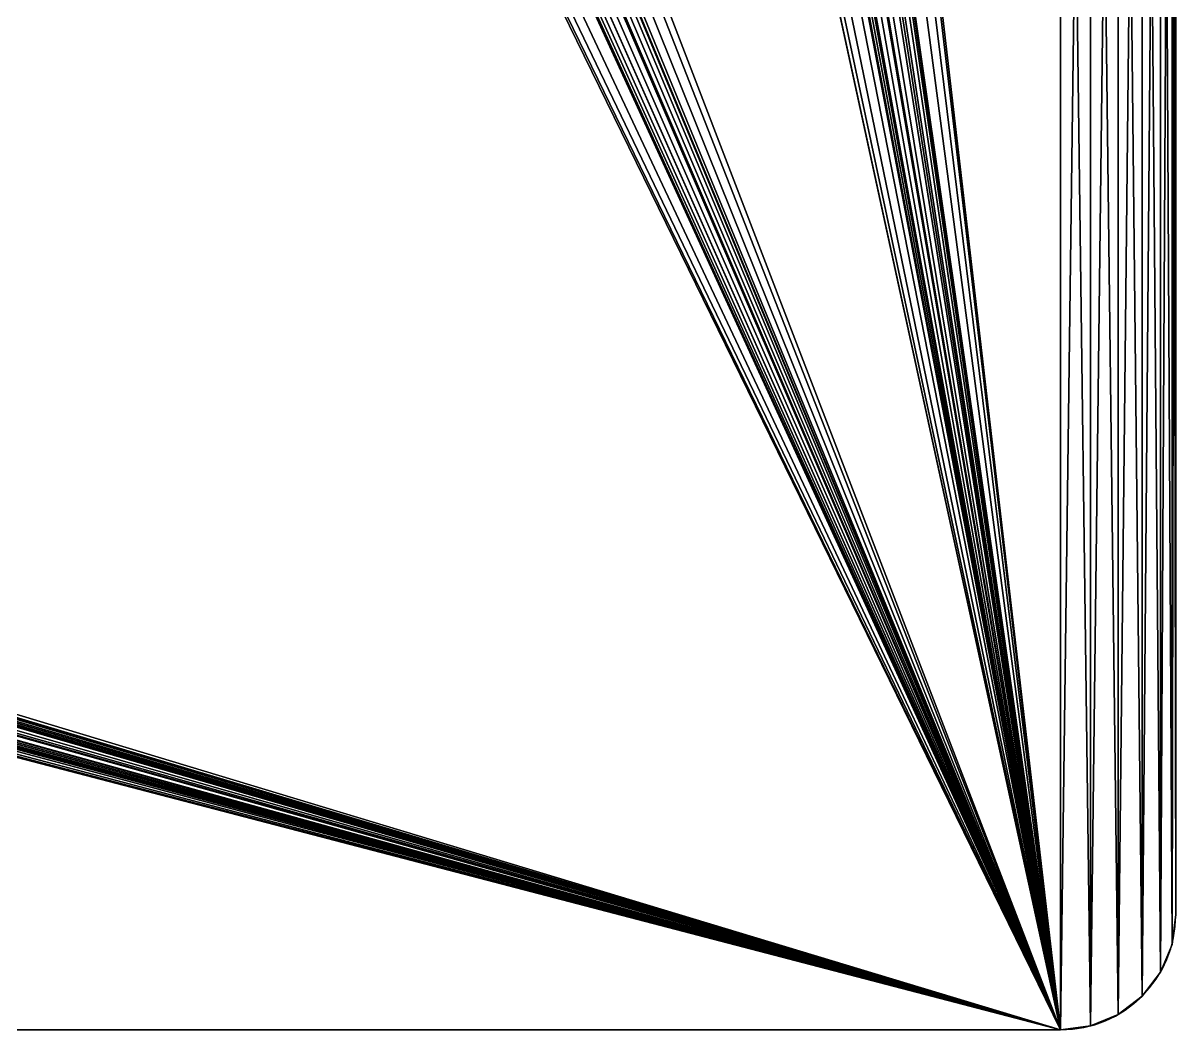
# Model space of a CAD drawing. Header units: millimetres. Extents: x 208 to 808, y 78 to 378.
# Drawn here: x 657.8 to 807.8, y 77.6 to 208.6 of the extents above; entities that cross this region are included whole.
import ezdxf

# ---------------------------------------------------------------- set-up
doc = ezdxf.new("R2010")
doc.units = ezdxf.units.MM

# ---------------------------------------------------------------- blocks, each defined once
blk = doc.blocks.new('Podna_plo_a')
at = {"color": 0}
for p, q in [((600, 15, 6), (600, 285, 6)), ((600, 15), (600, 285)), ((600, 15, 6), (600, 285, 6)), ((600, 15), (600, 285)), ((600, 15, 6), (600, 15)), ((600, 15, 6), (600, 15)), ((599.49, 11.12, 6), (599.49, 11.12)), ((599.49, 11.12, 6), (599.49, 11.12)), ((597.99, 7.5, 6), (597.99, 7.5)), ((597.99, 7.5, 6), (597.99, 7.5)), ((595.61, 4.39, 6), (595.61, 4.39)), ((595.61, 4.39, 6), (595.61, 4.39)), ((592.5, 2.01, 6), (592.5, 2.01)), ((592.5, 2.01, 6), (592.5, 2.01)), ((15, 0, 6), (585, 0, 6)), ((15, 0), (585, 0)), ((15, 0, 6), (585, 0, 6)), ((15, 0), (585, 0)), ((585, 0, 6), (585, 0)), ((585, 0, 6), (585, 0)), ((588.88, 0.51, 6), (588.88, 0.51)), ((588.88, 0.51, 6), (588.88, 0.51))]:
    blk.add_line(p, q, dxfattribs=at)
for centre in [(585, 15, 6), (585, 15), (585, 15, 6), (585, 15), (585, 15, 6), (585, 15), (585, 15, 6), (585, 15), (585, 15, 6), (585, 15), (585, 15, 6), (585, 15, 6), (585, 15), (585, 15), (585, 15)]:
    blk.add_arc(centre, 15, 270, 0, dxfattribs=at)
mesh = blk.add_polyface(dxfattribs=at)
corners = [(0.51, 11.12, 6), (0, 285, 6), (0, 15, 6), (0.51, 288.88, 6), (2.01, 7.5, 6), (2.01, 292.5, 6), (4.39, 4.39, 6), (4.39, 295.61, 6), (7.5, 2.01, 6), (7.5, 297.99, 6), (11.12, 0.51, 6), (11.12, 299.49, 6), (15, 0, 6), (15, 300, 6), (36.6, 149.92, 6), (36.74, 149.04, 6), (37.1, 148.23, 6), (37.65, 147.54, 6), (38.37, 147.02, 6), (39.2, 146.7, 6), (585, 0, 6), (40.08, 146.6, 6), (40.96, 146.74, 6), (41.77, 147.1, 6), (42.46, 147.65, 6), (42.98, 148.37, 6), (43.3, 149.2, 6), (43.4, 150.08, 6), (79.21, 146.69, 6), (78.38, 147.01, 6), (77.66, 147.53, 6), (77.1, 148.22, 6), (76.74, 149.03, 6), (76.6, 149.9, 6), (80.1, 146.6, 6), (80.97, 146.74, 6), (81.78, 147.1, 6), (82.47, 147.66, 6), (82.99, 148.38, 6), (83.31, 149.21, 6), (83.4, 150.1, 6), (517.01, 148.38, 6), (516.69, 149.21, 6), (516.6, 150.1, 6), (517.53, 147.66, 6), (518.22, 147.1, 6), (519.03, 146.74, 6), (519.9, 146.6, 6), (520.79, 146.69, 6), (521.62, 147.01, 6), (522.34, 147.53, 6), (522.9, 148.22, 6), (523.26, 149.03, 6), (523.4, 149.9, 6), (556.7, 149.2, 6), (556.6, 150.08, 6), (557.02, 148.37, 6), (557.54, 147.65, 6), (558.23, 147.1, 6), (559.04, 146.74, 6), (559.92, 146.6, 6), (560.8, 146.7, 6), (561.63, 147.02, 6), (562.35, 147.54, 6), (562.9, 148.23, 6), (563.26, 149.04, 6), (563.4, 149.92, 6), (39.04, 153.26, 6), (585, 300, 6), (38.23, 152.9, 6), (37.54, 152.35, 6), (37.02, 151.63, 6), (36.7, 150.8, 6), (39.92, 153.4, 6), (40.8, 153.3, 6), (41.63, 152.98, 6), (42.35, 152.46, 6), (42.9, 151.77, 6), (43.26, 150.96, 6), (79.03, 153.26, 6), (78.22, 152.9, 6), (77.53, 152.34, 6), (77.01, 151.62, 6), (76.69, 150.79, 6), (79.9, 153.4, 6), (80.79, 153.31, 6), (81.62, 152.99, 6), (82.34, 152.47, 6), (82.9, 151.78, 6), (83.26, 150.97, 6), (517.1, 151.78, 6), (516.74, 150.97, 6), (517.66, 152.47, 6), (518.38, 152.99, 6), (519.21, 153.31, 6), (520.1, 153.4, 6), (520.97, 153.26, 6), (521.78, 152.9, 6), (522.47, 152.34, 6), (522.99, 151.62, 6), (523.31, 150.79, 6), (556.74, 150.96, 6), (557.1, 151.77, 6), (557.65, 152.46, 6), (558.37, 152.98, 6), (559.2, 153.3, 6), (560.08, 153.4, 6), (560.96, 153.26, 6), (561.77, 152.9, 6), (562.46, 152.35, 6), (562.98, 151.63, 6), (563.3, 150.8, 6), (588.88, 0.51, 6), (588.88, 299.49, 6), (592.5, 2.01, 6), (592.5, 297.99, 6), (595.61, 4.39, 6), (595.61, 295.61, 6), (597.99, 7.5, 6), (597.99, 292.5, 6), (599.49, 11.12, 6), (599.49, 288.88, 6), (600, 15, 6), (600, 285, 6)]
mesh.append_faces([[corners[k] for k in face] for face in [(0, 1, 2), (121, 122, 123)]], dxfattribs={"vtx0": -1, "color": 0})
mesh.append_faces([[corners[k] for k in face] for face in [(1, 0, 3), (3, 4, 5), (5, 6, 7), (7, 8, 9), (9, 10, 11), (11, 12, 13), (14, 12, 15), (15, 12, 16), (16, 12, 17), (17, 12, 18), (18, 12, 19), (19, 20, 21), (21, 20, 22), (22, 20, 23), (23, 20, 24), (24, 20, 25), (25, 20, 26), (26, 20, 27), (28, 20, 34), (34, 20, 35), (35, 20, 36), (36, 20, 37), (37, 20, 38), (38, 20, 39), (39, 20, 40), (41, 20, 44), (44, 20, 45), (45, 20, 46), (46, 20, 47), (47, 20, 48), (48, 20, 49), (49, 20, 50), (50, 20, 51), (51, 20, 52), (52, 20, 53), (54, 20, 56), (56, 20, 57), (57, 20, 58), (58, 20, 59), (59, 20, 60), (60, 20, 61), (61, 20, 62), (62, 20, 63), (63, 20, 64), (64, 20, 65), (65, 20, 66), (13, 67, 68), (67, 13, 69), (69, 13, 70), (70, 13, 71), (71, 13, 72), (72, 13, 14), (79, 27, 80), (80, 27, 81), (81, 27, 82), (82, 27, 83), (83, 27, 33), (90, 40, 91), (91, 40, 43), (101, 53, 55), (68, 112, 113), (113, 114, 115), (115, 116, 117), (117, 118, 119), (119, 120, 121)]], dxfattribs={"vtx0": -1, "vtx1": -1, "color": 0})
mesh.append_faces([[corners[k] for k in face] for face in [(13, 12, 14), (27, 20, 28), (40, 20, 41), (53, 20, 54), (68, 27, 79), (68, 40, 90), (68, 53, 101), (68, 66, 20)]], dxfattribs={"vtx0": -1, "vtx1": -1, "vtx2": -1, "color": 0})
mesh.append_faces([[corners[k] for k in face] for face in [(3, 0, 4), (5, 4, 6), (7, 6, 8), (9, 8, 10), (11, 10, 12), (19, 12, 20), (27, 28, 29), (27, 29, 30), (27, 30, 31), (27, 31, 32), (27, 32, 33), (40, 41, 42), (40, 42, 43), (53, 54, 55), (68, 67, 73), (68, 73, 74), (68, 74, 75), (68, 75, 76), (68, 76, 77), (68, 77, 78), (68, 78, 27), (68, 79, 84), (68, 84, 85), (68, 85, 86), (68, 86, 87), (68, 87, 88), (68, 88, 89), (68, 89, 40), (68, 90, 92), (68, 92, 93), (68, 93, 94), (68, 94, 95), (68, 95, 96), (68, 96, 97), (68, 97, 98), (68, 98, 99), (68, 99, 100), (68, 100, 53), (68, 101, 102), (68, 102, 103), (68, 103, 104), (68, 104, 105), (68, 105, 106), (68, 106, 107), (68, 107, 108), (68, 108, 109), (68, 109, 110), (68, 110, 111), (68, 111, 66), (68, 20, 112), (113, 112, 114), (115, 114, 116), (117, 116, 118), (119, 118, 120), (121, 120, 122)]], dxfattribs={"vtx0": -1, "vtx2": -1, "color": 0})
mesh = blk.add_polyface(dxfattribs=at)
corners = [(0.51, 288.88), (0, 15), (0, 285), (0.51, 11.12), (2.01, 292.5), (2.01, 7.5), (4.39, 295.61), (4.39, 4.39), (7.5, 297.99), (7.5, 2.01), (11.12, 299.49), (11.12, 0.51), (15, 300), (15, 0), (32.54, 150.77), (32.99, 152.68), (33.92, 154.4), (35.27, 155.82), (36.94, 156.85), (38.81, 157.41), (585, 300), (40.77, 157.46), (42.68, 157.01), (44.4, 156.08), (45.82, 154.73), (46.85, 153.06), (47.41, 151.19), (47.46, 149.23), (77.72, 157.15), (75.95, 156.31), (74.45, 155.05), (73.34, 153.44), (72.67, 151.6), (72.51, 149.65), (79.65, 157.49), (81.6, 157.33), (83.44, 156.66), (85.05, 155.55), (86.31, 154.05), (87.15, 152.28), (87.49, 150.35), (513.69, 154.05), (512.85, 152.28), (512.51, 150.35), (514.95, 155.55), (516.56, 156.66), (518.4, 157.33), (520.35, 157.49), (522.28, 157.15), (524.05, 156.31), (525.55, 155.05), (526.66, 153.44), (527.33, 151.6), (527.49, 149.65), (552.59, 151.19), (552.54, 149.23), (553.15, 153.06), (554.18, 154.73), (555.6, 156.08), (557.32, 157.01), (559.23, 157.46), (561.19, 157.41), (563.06, 156.85), (564.73, 155.82), (566.08, 154.4), (567.01, 152.68), (567.46, 150.77), (37.32, 142.99), (585, 0), (35.6, 143.92), (34.18, 145.27), (33.15, 146.94), (32.59, 148.81), (39.23, 142.54), (41.19, 142.59), (43.06, 143.15), (44.73, 144.18), (46.08, 145.6), (47.01, 147.32), (78.4, 142.67), (76.56, 143.34), (74.95, 144.45), (73.69, 145.95), (72.85, 147.72), (80.35, 142.51), (82.28, 142.85), (84.05, 143.69), (85.55, 144.95), (86.66, 146.56), (87.33, 148.4), (513.34, 146.56), (512.67, 148.4), (514.45, 144.95), (515.95, 143.69), (517.72, 142.85), (519.65, 142.51), (521.6, 142.67), (523.44, 143.34), (525.05, 144.45), (526.31, 145.95), (527.15, 147.72), (552.99, 147.32), (553.92, 145.6), (555.27, 144.18), (556.94, 143.15), (558.81, 142.59), (560.77, 142.54), (562.68, 142.99), (564.4, 143.92), (565.82, 145.27), (566.85, 146.94), (567.41, 148.81), (588.88, 299.49), (588.88, 0.51), (592.5, 297.99), (592.5, 2.01), (595.61, 295.61), (595.61, 4.39), (597.99, 292.5), (597.99, 7.5), (599.49, 288.88), (599.49, 11.12), (600, 285), (600, 15)]
mesh.append_faces([[corners[k] for k in face] for face in [(0, 1, 2), (121, 122, 123)]], dxfattribs={"vtx0": -1, "color": 0})
mesh.append_faces([[corners[k] for k in face] for face in [(1, 0, 3), (3, 4, 5), (5, 6, 7), (7, 8, 9), (9, 10, 11), (11, 12, 13), (14, 12, 15), (15, 12, 16), (16, 12, 17), (17, 12, 18), (18, 12, 19), (19, 20, 21), (21, 20, 22), (22, 20, 23), (23, 20, 24), (24, 20, 25), (25, 20, 26), (26, 20, 27), (28, 20, 34), (34, 20, 35), (35, 20, 36), (36, 20, 37), (37, 20, 38), (38, 20, 39), (39, 20, 40), (41, 20, 44), (44, 20, 45), (45, 20, 46), (46, 20, 47), (47, 20, 48), (48, 20, 49), (49, 20, 50), (50, 20, 51), (51, 20, 52), (52, 20, 53), (54, 20, 56), (56, 20, 57), (57, 20, 58), (58, 20, 59), (59, 20, 60), (60, 20, 61), (61, 20, 62), (62, 20, 63), (63, 20, 64), (64, 20, 65), (65, 20, 66), (13, 67, 68), (67, 13, 69), (69, 13, 70), (70, 13, 71), (71, 13, 72), (72, 13, 14), (79, 27, 80), (80, 27, 81), (81, 27, 82), (82, 27, 83), (83, 27, 33), (90, 40, 91), (91, 40, 43), (68, 112, 113), (113, 114, 115), (115, 116, 117), (117, 118, 119), (119, 120, 121)]], dxfattribs={"vtx0": -1, "vtx1": -1, "color": 0})
mesh.append_faces([[corners[k] for k in face] for face in [(13, 12, 14), (27, 20, 28), (40, 20, 41), (53, 20, 54), (68, 27, 79), (68, 40, 90), (68, 53, 55), (68, 66, 20)]], dxfattribs={"vtx0": -1, "vtx1": -1, "vtx2": -1, "color": 0})
mesh.append_faces([[corners[k] for k in face] for face in [(3, 0, 4), (5, 4, 6), (7, 6, 8), (9, 8, 10), (11, 10, 12), (19, 12, 20), (27, 28, 29), (27, 29, 30), (27, 30, 31), (27, 31, 32), (27, 32, 33), (40, 41, 42), (40, 42, 43), (53, 54, 55), (68, 67, 73), (68, 73, 74), (68, 74, 75), (68, 75, 76), (68, 76, 77), (68, 77, 78), (68, 78, 27), (68, 79, 84), (68, 84, 85), (68, 85, 86), (68, 86, 87), (68, 87, 88), (68, 88, 89), (68, 89, 40), (68, 90, 92), (68, 92, 93), (68, 93, 94), (68, 94, 95), (68, 95, 96), (68, 96, 97), (68, 97, 98), (68, 98, 99), (68, 99, 100), (68, 100, 53), (68, 55, 101), (68, 101, 102), (68, 102, 103), (68, 103, 104), (68, 104, 105), (68, 105, 106), (68, 106, 107), (68, 107, 108), (68, 108, 109), (68, 109, 110), (68, 110, 111), (68, 111, 66), (68, 20, 112), (113, 112, 114), (115, 114, 116), (117, 116, 118), (119, 118, 120), (121, 120, 122)]], dxfattribs={"vtx0": -1, "vtx2": -1, "color": 0})
mesh = blk.add_polyface(dxfattribs=at)
corners = [(600, 285), (600, 15, 6), (600, 15), (600, 285, 6)]
mesh.append_faces([[corners[k] for k in face] for face in [(0, 1, 2), (1, 0, 3)]], dxfattribs={"vtx0": -1, "color": 0})
mesh = blk.add_polyface(dxfattribs=at)
corners = [(600, 15), (599.49, 11.12, 6), (599.49, 11.12), (600, 15, 6)]
mesh.append_faces([[corners[k] for k in face] for face in [(0, 1, 2), (1, 0, 3)]], dxfattribs={"vtx0": -1, "color": 0})
mesh = blk.add_polyface(dxfattribs=at)
corners = [(599.49, 11.12), (597.99, 7.5, 6), (597.99, 7.5), (599.49, 11.12, 6)]
mesh.append_faces([[corners[k] for k in face] for face in [(0, 1, 2), (1, 0, 3)]], dxfattribs={"vtx0": -1, "color": 0})
mesh = blk.add_polyface(dxfattribs=at)
corners = [(597.99, 7.5), (595.61, 4.39, 6), (595.61, 4.39), (597.99, 7.5, 6)]
mesh.append_faces([[corners[k] for k in face] for face in [(0, 1, 2), (1, 0, 3)]], dxfattribs={"vtx0": -1, "color": 0})
mesh = blk.add_polyface(dxfattribs=at)
corners = [(595.61, 4.39, 6), (592.5, 2.01), (595.61, 4.39), (592.5, 2.01, 6)]
mesh.append_faces([[corners[k] for k in face] for face in [(0, 1, 2), (1, 0, 3)]], dxfattribs={"vtx0": -1, "color": 0})
mesh = blk.add_polyface(dxfattribs=at)
corners = [(592.5, 2.01, 6), (588.88, 0.51), (592.5, 2.01), (588.88, 0.51, 6)]
mesh.append_faces([[corners[k] for k in face] for face in [(0, 1, 2), (1, 0, 3)]], dxfattribs={"vtx0": -1, "color": 0})
mesh = blk.add_polyface(dxfattribs=at)
corners = [(585, 0), (15, 0, 6), (15, 0), (585, 0, 6)]
mesh.append_faces([[corners[k] for k in face] for face in [(0, 1, 2), (1, 0, 3)]], dxfattribs={"vtx0": -1, "color": 0})
mesh = blk.add_polyface(dxfattribs=at)
corners = [(588.88, 0.51, 6), (585, 0), (588.88, 0.51), (585, 0, 6)]
mesh.append_faces([[corners[k] for k in face] for face in [(0, 1, 2), (1, 0, 3)]], dxfattribs={"vtx0": -1, "color": 0})

msp = doc.modelspace()

# ---------------------------------------------------------------- block references
at = {"color": 0}
msp.add_blockref('Podna_plo_a', (207.84, 77.62), dxfattribs=at)

doc.saveas('drawing.dxf')
